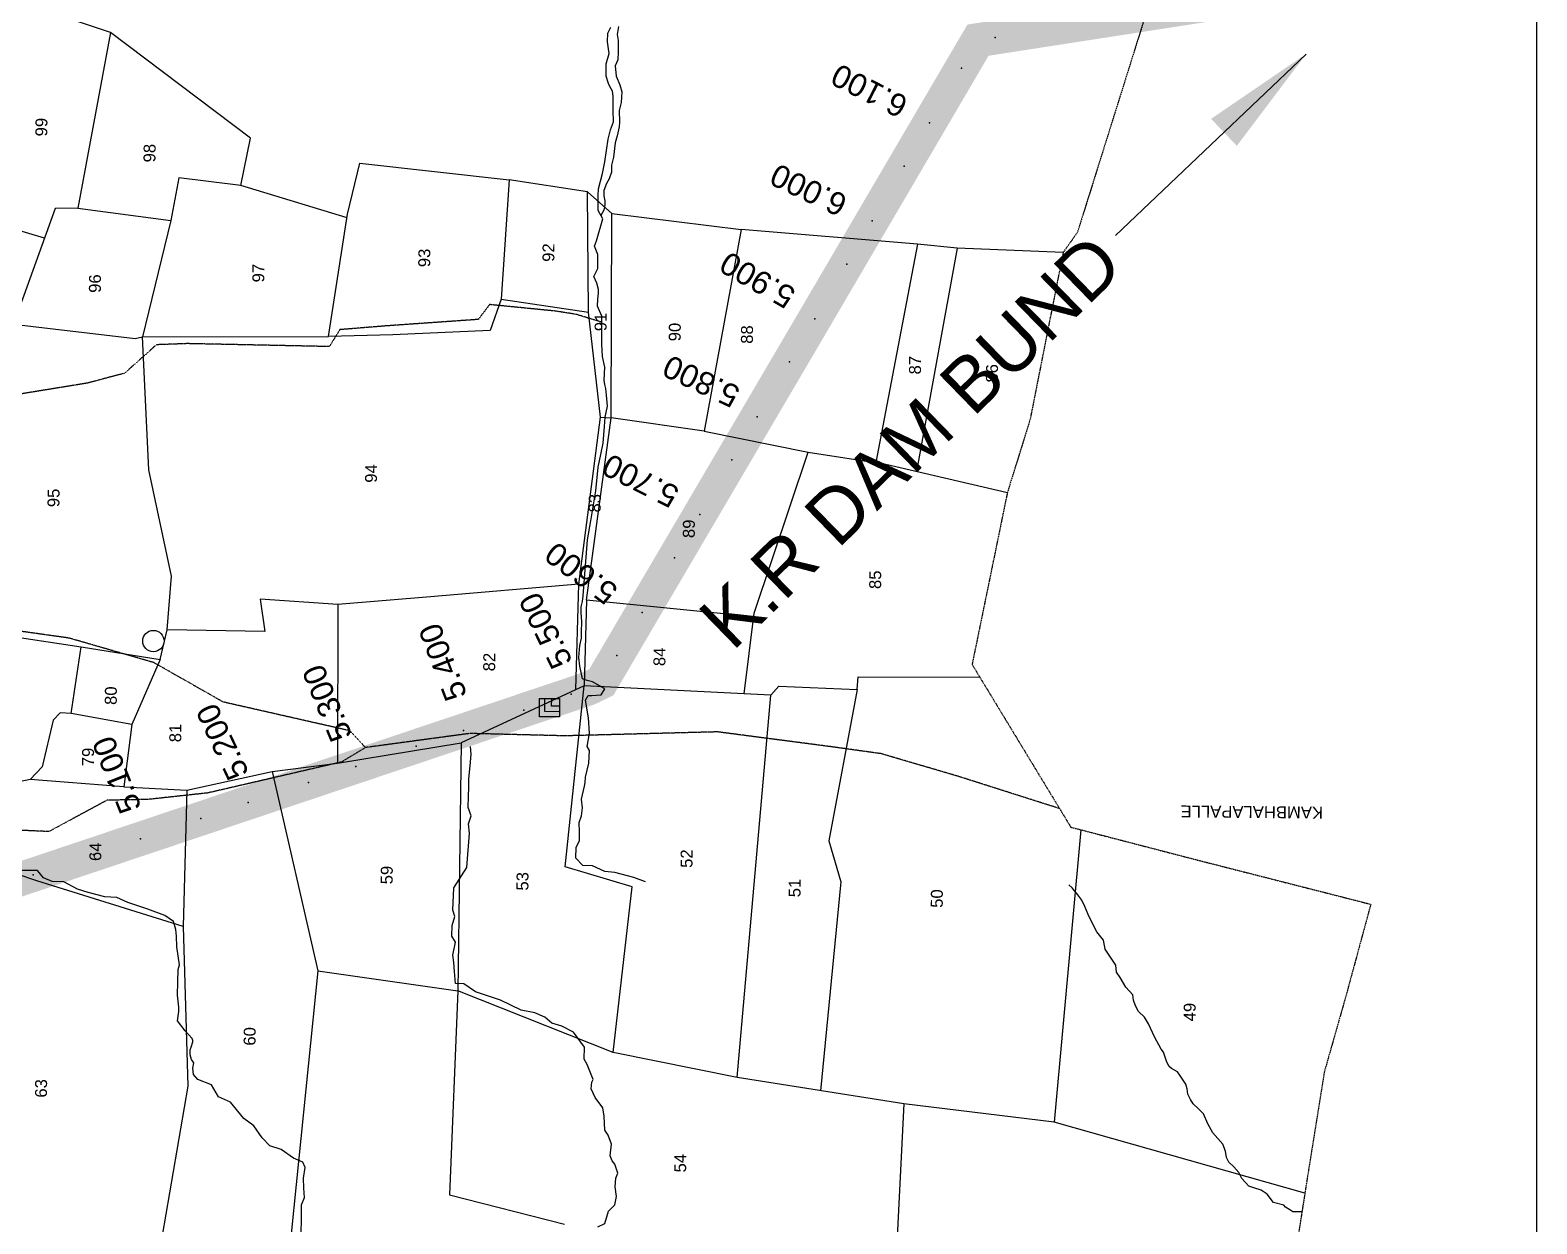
# Model space of a CAD drawing. Header units: inches. Extents: x 343459 to 349076, y 1589263 to 1597215.
# Drawn here: x 347748 to 349076, y 1592239 to 1593291 of the extents above; entities that cross this region are included whole.
import ezdxf

# ---------------------------------------------------------------- set-up
doc = ezdxf.new("R2010")
doc.units = ezdxf.units.IN
doc.header["$MEASUREMENT"] = 0
doc.linetypes.add('ACAD_ISO07W100', pattern=[3, 0, -3])
doc.linetypes.add('BORDER', pattern=[1.75, 0.5, -0.25, 0.5, -0.25, 0, -0.25])
for name, color, linetype in [('BLOCK', 7, 'Continuous'), ('C LINE COO', 6, 'Continuous'), ('NALA', 4, 'Continuous'), ('SQUAREWELL', 5, 'Continuous'), ('SURVEY_BND', 7, 'Continuous'), ('SURVEY_NO', 7, 'Continuous'), ('TEXT', 7, 'Continuous'), ('WATER_BODY', 4, 'Continuous')]:
    doc.layers.add(name, color=color, linetype=linetype)
doc.layers.add('FOOTPATH', color=150, linetype='ACAD_ISO07W100', lineweight=30)
doc.layers.add('VILL_BOUNDARY', color=6, linetype='BORDER', lineweight=30)
doc.layers.add('ReservorLine_UTM44', color=7, linetype='Continuous', lineweight=30, true_color=0x9700a8)
doc.styles.get("Standard").update_dxf_attribs({"font": 'arial.ttf'})
doc.dimstyles.new('ISO-25', dxfattribs={"dimtxt": 2.5, "dimasz": 2.5, "dimexe": 1.25, "dimexo": 0.625, "dimtad": 1, "dimtxsty": 'Standard', "dimcen": 2.5, "dimadec": 0, "dimazin": 0, "dimtfac": 1, "dimtmove": 0, "dimatfit": 3, "dimfxl": 0, "dimarcsym": 0})

# ---------------------------------------------------------------- blocks, each defined once
blk = doc.blocks.new('123')
at = {"layer": 'SQUAREWELL'}
for points in [[(-3.04, 4.2), (0.8, 4.2), (0.8, 0), (-3.04, 0)], [(-1.97, 3.09), (0.8, 3.09), (0.8, 0), (-1.97, 0)], [(0.8, 0), (-0.8, 0), (-0.8, 1.65), (0.8, 1.65)]]:
    blk.add_lwpolyline(points, close=True, dxfattribs=at)

msp = doc.modelspace()

# ---------------------------------------------------------------- linework, layer by layer
at = {"layer": 'BLOCK', "color": 2}
for p in [(348598.4, 1593284.2), (348598.4, 1593284.2), (348568.8, 1593257.2), (348568.8, 1593257.2), (348540.4, 1593208.9), (348540.4, 1593208.9), (348518.2, 1593170.9), (348518.2, 1593170.9), (348489.9, 1593122.6), (348489.9, 1593122.6), (348467.6, 1593084.6), (348467.6, 1593084.6), (348439.3, 1593036.3), (348439.3, 1593036.3), (348417, 1592998.4), (348417, 1592998.4), (348388.7, 1592950.1), (348388.7, 1592950.1), (348366.4, 1592912.1), (348366.4, 1592912.1), (348338, 1592863.9), (348338, 1592863.9), (348315.8, 1592825.9), (348315.8, 1592825.9), (348287.4, 1592777.6), (348287.4, 1592777.6), (348265.1, 1592739.7), (348265.1, 1592739.7), (348224.6, 1592705.6), (348224.6, 1592705.6), (348182.9, 1592691.6), (348182.9, 1592691.6), (348129.8, 1592673.8), (348129.8, 1592673.8), (348088.1, 1592659.8), (348088.1, 1592659.8), (348035, 1592642), (348035, 1592642), (347993.3, 1592628), (347993.3, 1592628), (347940.2, 1592610.2), (347940.2, 1592610.2), (347898.5, 1592596.2), (347898.5, 1592596.2), (347845.4, 1592578.4), (347845.4, 1592578.4), (347803.7, 1592564.4), (347803.7, 1592564.4), (347750.6, 1592546.6), (347750.6, 1592546.6)]:
    msp.add_point(p, dxfattribs=at)
at = {"layer": 'C LINE COO', "color": 0}
msp.add_lwpolyline([(349075.6, 1589263.4), (349075.6, 1597215.1), (343459.3, 1597215.1), (343459.3, 1589263.4), (349075.6, 1589263.4)], dxfattribs=at)
at = {"layer": 'FOOTPATH', "ltscale": 0.01}
for p, q in [((348152.8, 1593048.9), (348142.9, 1593035.8)), ((348211.3, 1593043.1), (348152.8, 1593048.9)), ((348229.3, 1593040.2), (348211.3, 1593043.1)), ((348061.8, 1593030.1), (348020.9, 1593026.8)), ((348142.9, 1593035.8), (348061.8, 1593030.1)), ((348251.9, 1593033.3), (348229.3, 1593040.2)), ((348020.9, 1593026.8), (348011.6, 1593011.9)), ((347859.3, 1593013.5), (347831.2, 1592988.4)), ((347886.5, 1593014.5), (347859.3, 1593013.5)), ((348011.6, 1593011.9), (347886.5, 1593014.5)), ((347798.8, 1592979.8), (347729.6, 1592968.5)), ((347831.2, 1592988.4), (347798.8, 1592979.8)), ((347782.3, 1592755.1), (347681.6, 1592769.3)), ((347856.8, 1592733.6), (347782.3, 1592755.1)), ((347918.1, 1592698.8), (347856.8, 1592733.6)), ((348029.6, 1592673.5), (347918.1, 1592698.8)), ((348043.5, 1592658.7), (348029.6, 1592673.5)), ((348135.4, 1592671.1), (348043.5, 1592658.7)), ((348219.3, 1592669), (348135.4, 1592671.1)), ((348353.6, 1592672.5), (348219.3, 1592669)), ((348453.1, 1592659.5), (348353.6, 1592672.5)), ((348043.5, 1592658.7), (348022.5, 1592646)), ((348497.7, 1592653.3), (348453.1, 1592659.5)), ((348022.5, 1592646), (347904.6, 1592618.7)), ((348565.2, 1592633.5), (348497.7, 1592653.3)), ((348655.2, 1592604.9), (348565.2, 1592633.5)), ((347904.6, 1592618.7), (347852, 1592613)), ((347815.8, 1592612.3), (347764.6, 1592584.7)), ((347852, 1592613), (347815.8, 1592612.3)), ((347764.6, 1592584.7), (347714.8, 1592586.9))]:
    msp.add_line(p, q, dxfattribs=at)
at = {"layer": 'NALA'}
for p, q in [((348256.7, 1593280.3), (348257.1, 1593287.9)), ((348257.1, 1593287.9), (348259.7, 1593293.1)), ((348266.4, 1593293.9), (348265.3, 1593286.9)), ((348265.3, 1593286.9), (348266.2, 1593281.4)), ((348255.5, 1593261), (348258.2, 1593270)), ((348258.2, 1593270), (348256.7, 1593280.3)), ((348266.1, 1593271.6), (348265.8, 1593264.4)), ((348266.2, 1593281.4), (348266.1, 1593271.6)), ((348255.5, 1593250.2), (348255.5, 1593261)), ((348265.8, 1593264.4), (348263.6, 1593259.3)), ((348263.6, 1593259.3), (348264.3, 1593250.1)), ((348257.5, 1593243.7), (348255.5, 1593250.2)), ((348258.9, 1593241), (348257.5, 1593243.7)), ((348264.3, 1593250.1), (348267.6, 1593242.5)), ((348267.6, 1593242.5), (348269.4, 1593236.2)), ((348261.3, 1593237), (348258.9, 1593241)), ((348261.7, 1593232.6), (348261.3, 1593237)), ((348261.8, 1593228), (348261.7, 1593232.6)), ((348269.4, 1593236.2), (348268.7, 1593227)), ((348261.8, 1593219.9), (348261.8, 1593228)), ((348262.1, 1593209.8), (348261.8, 1593219.9)), ((348268.7, 1593227), (348267, 1593219.8)), ((348267, 1593219.8), (348267.2, 1593209.6)), ((348257.3, 1593194.7), (348259.3, 1593202.9)), ((348259.3, 1593202.9), (348262.1, 1593209.8)), ((348267.1, 1593205.4), (348265.4, 1593197.6)), ((348267.2, 1593209.6), (348267.1, 1593205.4)), ((348254.4, 1593174.7), (348257.3, 1593194.7)), ((348263.5, 1593191.4), (348262.1, 1593178.7)), ((348265.4, 1593197.6), (348263.5, 1593191.4)), ((348262.1, 1593178.7), (348260.3, 1593171.7)), ((348248.7, 1593150.8), (348252.4, 1593164.4)), ((348252.4, 1593164.4), (348254.4, 1593174.7)), ((348260.2, 1593165.5), (348258.3, 1593159.6)), ((348260.3, 1593171.7), (348260.2, 1593165.5)), ((348248.6, 1593145), (348248.7, 1593150.8)), ((348253.6, 1593149.3), (348253.4, 1593144.6)), ((348255.9, 1593155.5), (348253.6, 1593149.3)), ((348258.3, 1593159.6), (348255.9, 1593155.5)), ((348248.5, 1593131.7), (348248.6, 1593145)), ((348253.4, 1593144.6), (348254.5, 1593140.2)), ((348254.3, 1593136.8), (348253.5, 1593132)), ((348254.5, 1593140.2), (348254.3, 1593136.8)), ((348247.1, 1593105), (348252.7, 1593124.4)), ((348252.7, 1593124.4), (348248.5, 1593131.7)), ((348253.5, 1593132), (348250.9, 1593127.5)), ((348245.2, 1593100.2), (348247.1, 1593105)), ((348248.2, 1593092.9), (348245.2, 1593100.2)), ((348248.1, 1593080.7), (348248.2, 1593092.9)), ((348244.7, 1593073.5), (348248.1, 1593080.7)), ((348247.3, 1593067.7), (348244.7, 1593073.5)), ((348248.8, 1593062.2), (348247.3, 1593067.7)), ((348248.1, 1593053.7), (348248.8, 1593058.9)), ((348248.8, 1593058.9), (348248.8, 1593062.2)), ((348247.8, 1593047.4), (348248.1, 1593053.7)), ((348251.9, 1593038.8), (348247.8, 1593047.4)), ((348248.1, 1593053.7), (348248.1, 1593053.7)), ((348251.7, 1593017.3), (348251.9, 1593038.8)), ((348251.7, 1593014), (348251.7, 1593017.3)), ((348252.2, 1593003.1), (348251.7, 1593014)), ((348254.3, 1592993.7), (348252.2, 1593003.1)), ((348253.9, 1592982.4), (348254.3, 1592993.7)), ((348254.4, 1592978.5), (348253.9, 1592982.4)), ((348255.3, 1592975.1), (348254.4, 1592978.5)), ((348255.9, 1592969.1), (348255.3, 1592975.1)), ((348256.7, 1592959.4), (348255.9, 1592969.1)), ((348254.1, 1592941.5), (348254.8, 1592949.7)), ((348254.8, 1592949.7), (348256.7, 1592959.4)), ((348252.8, 1592926.9), (348254.1, 1592941.5)), ((348250.9, 1592916.9), (348252.8, 1592926.9)), ((348248.6, 1592905.7), (348250.9, 1592916.9)), ((348246.6, 1592884.8), (348248.6, 1592905.7)), ((348242.2, 1592858.5), (348246.6, 1592884.8)), ((348239, 1592841.8), (348242.2, 1592858.5)), ((348235.4, 1592792.4), (348239, 1592841.8)), ((348234.6, 1592787.4), (348235.4, 1592792.4)), ((348233.5, 1592782.6), (348234.6, 1592787.4)), ((348233.5, 1592777.3), (348233.5, 1592782.6)), ((348234, 1592769.8), (348233.5, 1592777.3)), ((348233.9, 1592760.3), (348234, 1592769.8)), ((348232.4, 1592748.5), (348233.9, 1592755)), ((348233.9, 1592755), (348233.9, 1592760.3)), ((348231.5, 1592737.9), (348232.4, 1592748.5)), ((348232.4, 1592730.4), (348231.5, 1592737.9)), ((348234.7, 1592719.3), (348232.4, 1592730.4)), ((348238.9, 1592717.8), (348234.7, 1592719.3)), ((348243.6, 1592716.7), (348238.9, 1592717.8)), ((348254.4, 1592710.4), (348243.6, 1592716.7)), ((348237.4, 1592700.4), (348239.7, 1592704.6)), ((348240.1, 1592684.8), (348237.4, 1592700.4)), ((348239.7, 1592704.6), (348243, 1592704.7)), ((348243, 1592704.7), (348251.3, 1592705)), ((348251.3, 1592705), (348254.4, 1592710.4)), ((348240.9, 1592671.4), (348240.1, 1592684.8)), ((348238.7, 1592659.7), (348240.9, 1592671.4)), ((348136.5, 1592653), (348135.9, 1592659.7)), ((348240.8, 1592656), (348238.7, 1592659.7)), ((348135.6, 1592642.6), (348136.5, 1592653)), ((348237.4, 1592632.5), (348240.4, 1592645)), ((348240.4, 1592645), (348240.8, 1592656)), ((348134.6, 1592631.2), (348135.6, 1592642.6)), ((348134.7, 1592623.5), (348134.6, 1592631.2)), ((348237.1, 1592627.9), (348237.4, 1592632.5)), ((348134.4, 1592615.8), (348134.7, 1592623.5)), ((348233.8, 1592613.2), (348236.6, 1592624.6)), ((348236.6, 1592624.6), (348237.1, 1592627.9)), ((348133.9, 1592605.8), (348134.4, 1592615.8)), ((348136.6, 1592598.7), (348133.9, 1592605.8)), ((348234.6, 1592605.7), (348233.8, 1592613.2)), ((348233.8, 1592598.7), (348234.6, 1592605.7)), ((348134.3, 1592591.4), (348136.6, 1592598.7)), ((348135.1, 1592583.3), (348134.3, 1592591.4)), ((348231.9, 1592592.6), (348233.8, 1592598.7)), ((348232.2, 1592584.6), (348231.9, 1592592.6)), ((348132.7, 1592553), (348135.1, 1592583.3)), ((348232.1, 1592576.5), (348232.2, 1592584.6)), ((348228.9, 1592561.2), (348229, 1592570.9)), ((348229, 1592570.9), (348232.1, 1592576.5)), ((348121.4, 1592535), (348132.7, 1592553)), ((348234.9, 1592554.7), (348228.9, 1592561.2)), ((348243.4, 1592554.6), (348234.9, 1592554.7)), ((348254.3, 1592549.4), (348243.4, 1592554.6)), ((347754.4, 1592550.3), (347740.4, 1592550.4)), ((347759.9, 1592544), (347754.4, 1592550.3)), ((347767.5, 1592540.6), (347759.9, 1592544)), ((347777.6, 1592540.5), (347767.5, 1592540.6)), ((347789.8, 1592534), (347777.6, 1592540.5)), ((348263.1, 1592548.7), (348254.3, 1592549.4)), ((348279.9, 1592544.3), (348263.1, 1592548.7)), ((348290.1, 1592540.4), (348279.9, 1592544.3)), ((347799.1, 1592530.9), (347789.8, 1592534)), ((347813.7, 1592527.2), (347799.1, 1592530.9)), ((347824.4, 1592526.5), (347813.7, 1592527.2)), ((347834.1, 1592522.1), (347824.4, 1592526.5)), ((348120.4, 1592515.6), (348121.4, 1592535)), ((348666.1, 1592535.1), (348663.2, 1592537.9)), ((348663.2, 1592537.9), (348663.2, 1592537.9)), ((348671.3, 1592529), (348666.1, 1592535.1)), ((348674.8, 1592524.4), (348671.3, 1592529)), ((347851.6, 1592516.4), (347834.1, 1592522.1)), ((347866.7, 1592510.8), (347851.6, 1592516.4)), ((348122.3, 1592509.8), (348120.4, 1592515.6)), ((348677.4, 1592518.8), (348674.8, 1592524.4)), ((348680.3, 1592511.7), (348677.4, 1592518.8)), ((348683.3, 1592505.4), (348680.3, 1592511.7)), ((347874.2, 1592505.5), (347866.7, 1592510.8)), ((347876.5, 1592498.3), (347874.2, 1592505.5)), ((347876.9, 1592492.6), (347876.5, 1592498.3)), ((348119.7, 1592492.7), (348119.8, 1592502.1)), ((348119.8, 1592502.1), (348122.3, 1592509.8)), ((348688, 1592496.4), (348683.3, 1592505.4)), ((347877.3, 1592483.1), (347876.9, 1592492.6)), ((348122.7, 1592487.4), (348119.7, 1592492.7)), ((348120.6, 1592475.8), (348122.7, 1592487.4)), ((348693.8, 1592489.1), (348688, 1592496.4)), ((348695.2, 1592481.2), (348693.8, 1592489.1)), ((347879.6, 1592467.2), (347877.3, 1592483.1)), ((348121.4, 1592469.5), (348120.6, 1592475.8)), ((348704.7, 1592466.9), (348695.2, 1592481.2)), ((347878.3, 1592452.3), (347878.4, 1592463.3)), ((347878.4, 1592463.3), (347879.6, 1592467.2)), ((348121.9, 1592461.4), (348121.4, 1592469.5)), ((348122.8, 1592450.9), (348121.9, 1592461.4)), ((348705.3, 1592460.9), (348704.7, 1592466.9)), ((348708.5, 1592456.1), (348705.3, 1592460.9)), ((347877.8, 1592440.6), (347878.3, 1592452.3)), ((348130.1, 1592450.7), (348122.8, 1592450.9)), ((348140.3, 1592443.4), (348130.1, 1592450.7)), ((348713.5, 1592447.7), (348708.5, 1592456.1)), ((348719.6, 1592440.8), (348713.5, 1592447.7)), ((347879.1, 1592430.1), (347877.8, 1592440.6)), ((348162.4, 1592436.2), (348140.3, 1592443.4)), ((348180.6, 1592427.5), (348162.4, 1592436.2)), ((348720.2, 1592436.2), (348719.6, 1592440.8)), ((348722, 1592431.2), (348720.2, 1592436.2)), ((347878, 1592418), (347879.1, 1592426.2)), ((347879.1, 1592426.2), (347879.1, 1592430.1)), ((348192.7, 1592425), (348180.6, 1592427.5)), ((348201.4, 1592421.2), (348192.7, 1592425)), ((348207.8, 1592415.8), (348201.4, 1592421.2)), ((348724.7, 1592426.2), (348722, 1592431.2)), ((348729.8, 1592421.3), (348724.7, 1592426.2)), ((348733.5, 1592415.3), (348729.8, 1592421.3)), ((347884.6, 1592409.3), (347878, 1592418)), ((347890.7, 1592402.5), (347884.6, 1592409.3)), ((348216.5, 1592413.4), (348207.8, 1592415.8)), ((348226.7, 1592407.9), (348216.5, 1592413.4)), ((348236.5, 1592394.9), (348226.7, 1592407.9)), ((348738.6, 1592403.8), (348733.5, 1592415.3)), ((347888.9, 1592392.5), (347889.9, 1592394.7)), ((347888.9, 1592387.9), (347888.9, 1592392.5)), ((347889.9, 1592394.7), (347891.5, 1592399.5)), ((347891.4, 1592400.6), (347890.7, 1592402.5)), ((347891.5, 1592399.5), (347891.4, 1592400.6)), ((348236.1, 1592384.2), (348236.5, 1592394.9)), ((348744.7, 1592392.9), (348738.6, 1592403.8)), ((348746.7, 1592390.4), (348744.7, 1592392.9)), ((347890.3, 1592384), (347888.9, 1592387.9)), ((347892.2, 1592381.1), (347890.3, 1592384)), ((347891.3, 1592376.3), (347892.2, 1592381.1)), ((348238.7, 1592379.5), (348236.1, 1592384.2)), ((348244.2, 1592366.4), (348238.7, 1592379.5)), ((348749.2, 1592382.4), (348746.7, 1592390.4)), ((348751.4, 1592378.1), (348749.2, 1592382.4)), ((347892, 1592370.6), (347891.3, 1592376.3)), ((347895.7, 1592366.3), (347892, 1592370.6)), ((347907.7, 1592361.7), (347895.7, 1592366.3)), ((348242.8, 1592364), (348244.2, 1592366.4)), ((348753.7, 1592376), (348751.4, 1592378.1)), ((348759, 1592373), (348753.7, 1592376)), ((348761.1, 1592370.1), (348759, 1592373)), ((348766.4, 1592362.1), (348761.1, 1592370.1)), ((347913.9, 1592351), (347907.7, 1592361.7)), ((348242.4, 1592358.1), (348242.8, 1592364)), ((348246, 1592350.4), (348242.4, 1592358.1)), ((348767.6, 1592358.1), (348766.4, 1592362.1)), ((348768.2, 1592353.4), (348767.6, 1592358.1)), ((348770.3, 1592348.6), (348768.2, 1592353.4)), ((347924.7, 1592346.5), (347913.9, 1592351)), ((347936.3, 1592332), (347924.7, 1592346.5)), ((348252.7, 1592341.3), (348246, 1592350.4)), ((348253.8, 1592333.9), (348252.7, 1592341.3)), ((348772.7, 1592344.8), (348770.3, 1592348.6)), ((348777.5, 1592340.4), (348772.7, 1592344.8)), ((348782, 1592336), (348777.5, 1592340.4)), ((347945.2, 1592325.5), (347936.3, 1592332)), ((348254.5, 1592321.8), (348253.8, 1592333.9)), ((348785.6, 1592327.4), (348782, 1592336)), ((348790.1, 1592319.3), (348785.6, 1592327.4)), ((347952.4, 1592314.8), (347945.2, 1592325.5)), ((347959.3, 1592308), (347952.4, 1592314.8)), ((348257.2, 1592317.4), (348254.5, 1592321.8)), ((348260.3, 1592309.3), (348257.2, 1592317.4)), ((348798.8, 1592309.4), (348790.1, 1592319.3)), ((347969.3, 1592304.8), (347959.3, 1592308)), ((347980.2, 1592297), (347969.3, 1592304.8)), ((348259.1, 1592299), (348260.3, 1592309.3)), ((348261, 1592294.6), (348259.1, 1592299)), ((348801.4, 1592303.3), (348798.8, 1592309.4)), ((348802.2, 1592297.7), (348801.4, 1592303.3)), ((347988.3, 1592293.4), (347980.2, 1592297)), ((347990.4, 1592288.8), (347988.3, 1592293.4)), ((347989, 1592279.4), (347990.4, 1592288.8)), ((348263.2, 1592291.8), (348261, 1592294.6)), ((348265.8, 1592283.7), (348263.2, 1592291.8)), ((348804.1, 1592293.6), (348802.2, 1592297.7)), ((348808.7, 1592289.3), (348804.1, 1592293.6)), ((348813, 1592284.5), (348808.7, 1592289.3)), ((347989.2, 1592270.7), (347989, 1592279.4)), ((348263.5, 1592271.9), (348264.2, 1592279.5)), ((348264.2, 1592279.5), (348265.8, 1592283.7)), ((348815.7, 1592279.2), (348813, 1592284.5)), ((348821.7, 1592272.5), (348815.7, 1592279.2)), ((348826.3, 1592270.9), (348821.7, 1592272.5)), ((347987.1, 1592255.8), (347989.8, 1592262.4)), ((347989.8, 1592262.4), (347989.2, 1592270.7)), ((348263.3, 1592255.9), (348264.8, 1592263.4)), ((348264.8, 1592263.4), (348263.5, 1592271.9)), ((348832.6, 1592268.8), (348826.3, 1592270.9)), ((348838.1, 1592265.3), (348832.6, 1592268.8)), ((348843.7, 1592258), (348838.1, 1592265.3)), ((347987.1, 1592240.1), (347987.1, 1592255.8)), ((348254.5, 1592239.5), (348257.7, 1592250.4)), ((348257.7, 1592250.4), (348263.3, 1592255.9)), ((348852.6, 1592255.6), (348843.7, 1592258)), ((348854.2, 1592254), (348852.6, 1592255.6)), ((348858, 1592251.5), (348854.2, 1592254)), ((348860.7, 1592249.7), (348858, 1592251.5)), ((348864.5, 1592249.7), (348860.7, 1592249.7)), ((348869.2, 1592249.7), (348864.5, 1592249.7)), ((347986.4, 1592228.4), (347987.1, 1592240.1)), ((348248.3, 1592236.4), (348254.5, 1592239.5))]:
    msp.add_line(p, q, dxfattribs=at)
at = {"layer": 'ReservorLine_UTM44', "color": 5, "const_width": 30}
msp.add_lwpolyline([(348926.1, 1593316), (348803.9, 1593316), (348583.2, 1593281.8), (348433, 1593025.6), (348251.3, 1592716.2), (348239.4, 1592710.5), (347738.8, 1592542.6), (347645.1, 1592509.8), (346822.1, 1592129.5), (346643.2, 1592004.2), (346155.5, 1591664.8), (345984.5, 1591624.9), (345690.5, 1591564.4), (345486.4, 1591610.3), (345041.1, 1591408.8), (344997.1, 1591394.1)], dxfattribs=at)
at = {"layer": 'SURVEY_BND'}
for p, q in [((347818.8, 1593288.5), (347741.6, 1593314.5)), ((347818.8, 1593288.5), (347789.9, 1593133.9)), ((347942.2, 1593195.4), (347818.8, 1593288.5)), ((347933.6, 1593153.8), (347942.2, 1593195.4)), ((348027.8, 1593128.5), (348038.6, 1593173.4)), ((348038.6, 1593173.4), (348170.2, 1593158.9)), ((347878.9, 1593160.5), (347871.9, 1593122.9)), ((347933.6, 1593153.8), (347878.9, 1593160.5)), ((348027.3, 1593125.3), (347933.6, 1593153.8)), ((348170.2, 1593158.9), (348163, 1593053.6)), ((348239.2, 1593148.3), (348170.2, 1593158.9)), ((348240, 1593042.2), (348239.2, 1593148.3)), ((348239.2, 1593148.3), (348260.6, 1593129.2)), ((347760.6, 1593107.4), (347667.4, 1593134.9)), ((347770, 1593133.5), (347733.3, 1593031.5)), ((347789.9, 1593133.9), (347770, 1593133.5)), ((347789.9, 1593133.9), (347871.9, 1593122.9)), ((347871.9, 1593122.9), (347847, 1593020.4)), ((348010.9, 1593020.9), (348027.8, 1593128.5)), ((348260, 1592949.1), (348260.6, 1593129.2)), ((348260.6, 1593129.2), (348374.4, 1593115)), ((348374.4, 1593115), (348341.9, 1592937.4)), ((348530, 1593102), (348374.4, 1593115)), ((348530, 1593102), (348493.2, 1592909.7)), ((348564.9, 1593098.5), (348529, 1592902)), ((348564.9, 1593098.5), (348530, 1593102)), ((348658.2, 1593094.7), (348564.9, 1593098.5)), ((348163, 1593053.6), (348153.5, 1593026.1)), ((348163, 1593053.6), (348240, 1593042.2)), ((347733.3, 1593031.5), (347840.6, 1593019.1)), ((348250.6, 1592949.8), (348240, 1593042.2)), ((347840.6, 1593019.1), (347847, 1593020.4)), ((347847, 1593020.4), (348010.9, 1593020.9)), ((347852.6, 1592903.3), (347847, 1593020.4)), ((348067.6, 1593022.1), (348010.9, 1593020.9)), ((348153.5, 1593026.1), (348067.6, 1593022.1)), ((348231.6, 1592802.6), (348250.6, 1592949.8)), ((348250.6, 1592949.8), (348260, 1592949.1)), ((348238.1, 1592788.5), (348260, 1592949.1)), ((348341.9, 1592937.4), (348260, 1592949.1)), ((348341.9, 1592937.4), (348433.7, 1592918.9)), ((348386.1, 1592777), (348433.7, 1592918.9)), ((348433.7, 1592918.9), (348502, 1592908.4)), ((347872.5, 1592809.8), (347852.6, 1592903.3)), ((348502, 1592908.4), (348609.1, 1592883.3)), ((347868.8, 1592762.5), (347872.5, 1592809.8)), ((348100.9, 1592791.6), (348019, 1592784.8)), ((348231.6, 1592802.6), (348100.9, 1592791.6)), ((348228.8, 1592709.8), (348231.6, 1592802.6)), ((348019, 1592784.8), (347950.7, 1592789.4)), ((347950.7, 1592789.4), (347954.7, 1592760.8)), ((348019, 1592784.8), (348018.8, 1592645.1)), ((348238.1, 1592788.5), (348236.1, 1592713.2)), ((348385.7, 1592773.8), (348238.1, 1592788.5)), ((348377.1, 1592706.1), (348386.1, 1592777)), ((347668.2, 1592766.5), (347792.9, 1592747.4)), ((347862.6, 1592736.2), (347868.8, 1592762.5)), ((347954.7, 1592760.8), (347868.8, 1592762.5)), ((347784.3, 1592688.6), (347792.9, 1592747.4)), ((347792.9, 1592747.4), (347862.6, 1592736.2)), ((347862.6, 1592736.2), (347837.6, 1592679)), ((348236.1, 1592713.2), (348127.8, 1592663)), ((348219.5, 1592553.5), (348236.1, 1592713.2)), ((348400.7, 1592704.9), (348236.1, 1592713.2)), ((348400.7, 1592704.9), (348407.8, 1592712.8)), ((348407.8, 1592712.8), (348476.6, 1592709.8)), ((348476.6, 1592709.8), (348477.7, 1592721)), ((348477.7, 1592721), (348584.8, 1592720.6)), ((348370.9, 1592368), (348400.7, 1592704.9)), ((348476.6, 1592709.8), (348451.8, 1592576.4)), ((347774.6, 1592689.3), (347768.3, 1592682.7)), ((347784.3, 1592688.6), (347774.6, 1592689.3)), ((347837.6, 1592679), (347784.3, 1592688.6)), ((347768.3, 1592682.7), (347758.5, 1592641.7)), ((347837.6, 1592679), (347830.6, 1592624.2)), ((348018.8, 1592645.1), (348127.8, 1592663)), ((348127.8, 1592663), (348124.9, 1592444.4)), ((347961.2, 1592637.6), (348018.8, 1592645.1)), ((347758.5, 1592641.7), (347748.1, 1592630.6)), ((347886.1, 1592621.2), (347961.2, 1592637.6)), ((347961.2, 1592637.6), (348001.6, 1592462)), ((347748.1, 1592630.6), (347721.3, 1592624.9)), ((347830.6, 1592624.2), (347748.1, 1592630.6)), ((347830.6, 1592624.2), (347886.1, 1592621.2)), ((347886.1, 1592621.2), (347883, 1592501.2)), ((348673.8, 1592586.3), (348650.3, 1592328.8)), ((348451.8, 1592576.4), (348462.3, 1592540.5)), ((347754, 1592541.2), (347709.1, 1592556.3)), ((348278.5, 1592536), (348219.5, 1592553.5)), ((347883, 1592501.2), (347754, 1592541.2)), ((348462.3, 1592540.5), (348444.3, 1592356.4)), ((348261.8, 1592390.1), (348278.5, 1592536)), ((347883, 1592501.2), (347886.9, 1592360.4)), ((348001.6, 1592462), (347971.1, 1592161.4)), ((348001.6, 1592462), (348124.9, 1592444.4)), ((348124.9, 1592444.4), (348117.5, 1592264.7)), ((348261.8, 1592390.1), (348124.9, 1592444.4)), ((348370.9, 1592368), (348261.8, 1592390.1)), ((348517.8, 1592344.8), (348370.9, 1592368)), ((347886.9, 1592360.4), (347860, 1592204)), ((348517.8, 1592344.8), (348509.2, 1592172.1)), ((348650.3, 1592328.8), (348517.8, 1592344.8)), ((348871.2, 1592266.1), (348650.3, 1592328.8)), ((348117.5, 1592264.7), (348218.9, 1592238.9))]:
    msp.add_line(p, q, dxfattribs=at)
at = {"layer": 'VILL_BOUNDARY'}
for p, q in [((348757.7, 1593389.6), (348670.8, 1593112.5)), ((348757.7, 1593389.6), (348670.8, 1593112.5)), ((348670.8, 1593112.5), (348658.2, 1593094.7)), ((348670.8, 1593112.5), (348658.2, 1593094.7)), ((348658.2, 1593094.7), (348629.1, 1592947.6)), ((348658.2, 1593094.7), (348629.1, 1592947.6)), ((348629.1, 1592947.6), (348609.1, 1592883.3)), ((348629.1, 1592947.6), (348609.1, 1592883.3)), ((348609.1, 1592883.3), (348578, 1592731.9)), ((348609.1, 1592883.3), (348578, 1592731.9)), ((348578, 1592731.9), (348665, 1592588.6)), ((348578, 1592731.9), (348665, 1592588.6)), ((348665, 1592588.6), (348778.7, 1592559.1)), ((348665, 1592588.6), (348778.7, 1592559.1)), ((348778.7, 1592559.1), (348929.3, 1592520.7)), ((348778.7, 1592559.1), (348929.3, 1592520.7)), ((348929.3, 1592520.7), (348907.5, 1592440.3)), ((348929.3, 1592520.7), (348907.5, 1592440.3)), ((348907.5, 1592440.3), (348888.4, 1592373.2)), ((348907.5, 1592440.3), (348888.4, 1592373.2)), ((348888.4, 1592373.2), (348874.4, 1592286.3)), ((348888.4, 1592373.2), (348874.4, 1592286.3)), ((348874.4, 1592286.3), (348861.6, 1592204.8)), ((348874.4, 1592286.3), (348861.6, 1592204.8))]:
    msp.add_line(p, q, dxfattribs=at)
at = {"layer": 'WATER_BODY'}
msp.add_ellipse((347856.6, 1592752.5), major_axis=(-6.65, 6.65), ratio=1, start_param=5.488947, end_param=11.772132, dxfattribs=at)

# ---------------------------------------------------------------- block references
at = {"layer": 'SURVEY_BND', "xscale": 4.199523209171961, "yscale": 4.19952320959419, "zscale": 4.199523209183455, "rotation": 89.4934967146408}
msp.add_blockref('123', (348214.5, 1592698.5), dxfattribs=at)

# ---------------------------------------------------------------- texts
at = {"layer": 'BLOCK', "color": 1}
for s, height, rotation, p in [('6.100', 20, 153.2055, (348523.1, 1593230.3)), ('6.100', 20, 153.2055, (348523.1, 1593230.3)), ('6.000', 20, 154.504, (348469.7, 1593143.7)), ('6.000', 20, 154.504, (348469.7, 1593143.7)), ('K.R DAM BUND', 47.616, 44.2284, (348366.9, 1592742.8)), ('5.900', 20, 150.01, (348424.1, 1593061.6)), ('5.900', 20, 150.01, (348424.1, 1593061.6)), ('5.800', 20, 154.727, (348375.1, 1592975.3)), ('5.800', 20, 154.727, (348375.1, 1592975.3)), ('5.700', 20, 153.25, (348321.5, 1592886.8)), ('5.700', 20, 153.25, (348321.5, 1592886.8)), ('5.600', 20, 143.1577, (348267.4, 1592799.2)), ('5.600', 20, 143.1577, (348267.4, 1592799.2)), ('5.500', 20, 115.9202, (348226.4, 1592734.5)), ('5.500', 20, 115.9202, (348226.4, 1592734.5)), ('5.400', 20, 110.9516, (348133.4, 1592704.8)), ('5.400', 20, 110.9516, (348133.4, 1592704.8)), ('5.300', 20, 112.413, (348032.2, 1592669.2)), ('5.300', 20, 112.413, (348032.2, 1592669.2)), ('5.200', 20, 115.2372, (347941.3, 1592636.3)), ('5.200', 20, 115.2372, (347941.3, 1592636.3)), ('5.100', 20, 111.7199, (347846.5, 1592605.8)), ('5.100', 20, 111.7199, (347846.5, 1592605.8))]:
    msp.add_text(s, height=height, rotation=rotation, dxfattribs=at).set_placement(p)
at = {"layer": 'SURVEY_NO'}
for s, p in [('99', (347763.1, 1593197)), ('53', (348187, 1592532.7)), ('63', (347762.8, 1592350.3)), ('54', (348326, 1592284.4))]:
    msp.add_text(s, height=10.5, rotation=89.4935, dxfattribs=at).set_placement(p)
at = {"layer": 'SURVEY_NO', "oblique": 360}
for s, p in [('98', (347858.4, 1593174.1)), ('93', (348100.5, 1593081.8)), ('92', (348209.9, 1593086.5)), ('97', (347954.3, 1593068.4)), ('96', (347810.3, 1593059.2)), ('91', (348255.9, 1593025.4)), ('90', (348321.2, 1593016.5)), ('88', (348384.8, 1593014.3)), ('87', (348532.9, 1592987.3)), ('86', (348600.7, 1592980.1)), ('94', (348053.6, 1592891.9)), ('95', (347773.8, 1592870.4)), ('83', (348250.7, 1592865.7)), ('89', (348333.6, 1592843.2)), ('85', (348497.8, 1592798.3)), ('82', (348157.7, 1592725.8)), ('84', (348307.7, 1592730.4)), ('80', (347824.3, 1592696.2)), ('81', (347881.1, 1592663.3)), ('79', (347804.2, 1592642.2)), ('64', (347810.7, 1592558.7)), ('52', (348331.6, 1592552.7)), ('59', (348067.4, 1592538.2)), ('51', (348426.8, 1592526.8)), ('50', (348552.1, 1592517.5)), ('49', (348774.9, 1592417.5)), ('60', (347946.6, 1592396.1))]:
    msp.add_text(s, height=10.5, rotation=89.4935, dxfattribs=at).set_placement(p)
at = {"layer": 'TEXT'}
msp.add_text('KAMBHALAPALLE ', height=10.499, rotation=179.4935, dxfattribs=at).set_placement((348887.3, 1592606.6))

# ---------------------------------------------------------------- leaders
at = {"layer": 'BLOCK', "color": 1}
msp.add_leader([(348872.3, 1593269.6), (348704.5, 1593109.6)], dimstyle='ISO-25', override={"dimasz": 100, "dimgap": 0.625, "dimtad": 0}, dxfattribs=at)

doc.saveas('drawing.dxf')
